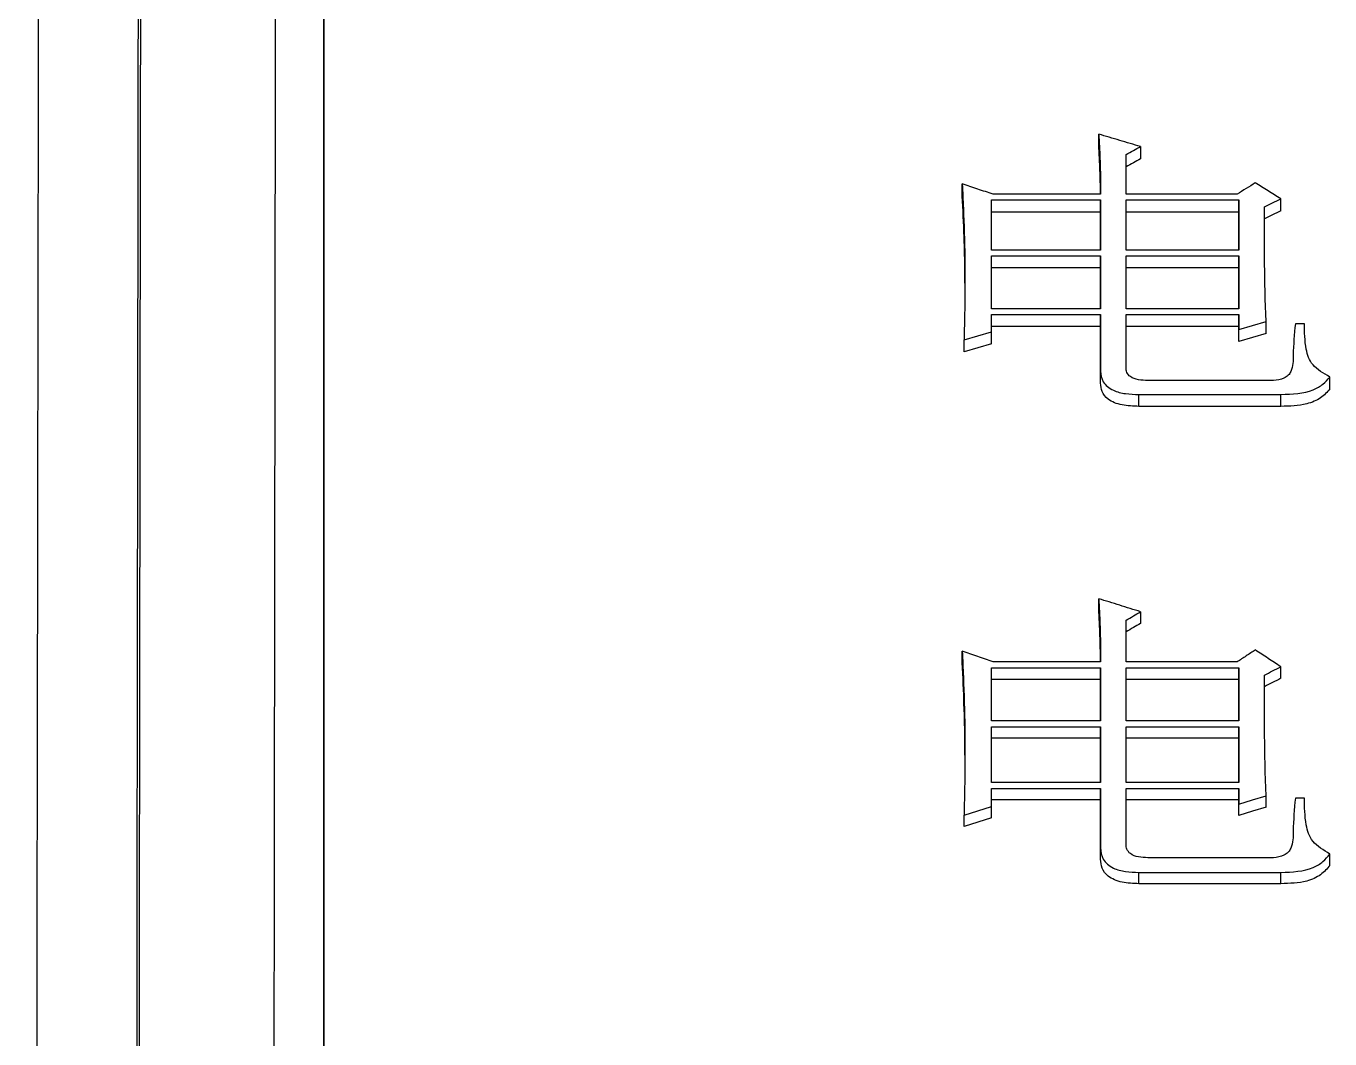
# Model space of a CAD drawing. Header units: millimetres. Extents: x 2223 to 4172, y 741 to 2119.
# Drawn here: x 2691.43 to 2699.18, y 1906.86 to 1912.88 of the extents above; entities that cross this region are included whole.
import ezdxf

# ---------------------------------------------------------------- set-up
doc = ezdxf.new("R2010")
doc.units = ezdxf.units.MM

msp = doc.modelspace()

# ---------------------------------------------------------------- linework, layer by layer
at = {"color": 7, "linetype": 'Continuous', "lineweight": 25}
for p, q in [((2697.8081, 1912.1615), (2697.8081, 1912.2343)), ((2697.9704, 1911.8773), (2697.9704, 1912.1133)), ((2698.0569, 1912.1604), (2698.0569, 1912.0877)), ((2696.9968, 1911.8657), (2696.9968, 1911.9381)), ((2697.8189, 1911.8773), (2697.1807, 1911.8773)), ((2698.6302, 1911.8773), (2697.9704, 1911.8773)), ((2697.1699, 1911.8435), (2697.8189, 1911.8435)), ((2697.1699, 1911.545), (2697.1699, 1911.8435)), ((2697.8189, 1911.8435), (2697.8189, 1911.545)), ((2697.8189, 1911.7712), (2697.8189, 1911.8435)), ((2697.9704, 1911.8435), (2698.6411, 1911.8435)), ((2697.9704, 1911.545), (2697.9704, 1911.8435)), ((2698.6411, 1911.8435), (2698.6411, 1911.545)), ((2698.6411, 1911.7712), (2698.6411, 1911.8435)), ((2698.8898, 1911.778), (2698.8899, 1911.8503)), ((2697.8189, 1911.7712), (2697.1699, 1911.7712)), ((2697.8189, 1911.545), (2697.8189, 1911.7712)), ((2698.6411, 1911.7712), (2697.9704, 1911.7712)), ((2698.6411, 1911.545), (2698.6411, 1911.7712)), ((2697.0086, 1911.5864), (2697.0124, 1911.2685)), ((2697.8189, 1911.545), (2697.1699, 1911.545)), ((2697.1699, 1911.511), (2697.8189, 1911.511)), ((2697.1699, 1911.1969), (2697.1699, 1911.511)), ((2697.8189, 1911.511), (2697.8189, 1911.1969)), ((2697.8189, 1911.4391), (2697.8189, 1911.511)), ((2698.6411, 1911.545), (2697.9704, 1911.545)), ((2697.9704, 1911.511), (2698.6411, 1911.511)), ((2697.9704, 1911.1969), (2697.9704, 1911.511)), ((2698.6411, 1911.511), (2698.6411, 1911.1969)), ((2698.6411, 1911.4391), (2698.6411, 1911.511)), ((2697.8189, 1911.4391), (2697.1699, 1911.4391)), ((2697.8189, 1911.1969), (2697.8189, 1911.4391)), ((2698.6411, 1911.4391), (2697.9704, 1911.4391)), ((2698.6411, 1911.1969), (2698.6411, 1911.4391)), ((2697.8189, 1911.1969), (2697.1699, 1911.1969)), ((2698.6411, 1911.1969), (2697.9704, 1911.1969)), ((2697.1699, 1911.1626), (2697.8189, 1911.1626)), ((2697.1699, 1911.0597), (2697.1699, 1911.1626)), ((2697.8189, 1911.1626), (2697.8189, 1910.8257)), ((2697.8189, 1911.0912), (2697.8189, 1911.1626)), ((2697.9704, 1911.1626), (2698.6411, 1911.1626)), ((2697.9704, 1910.8464), (2697.9704, 1911.1626)), ((2698.6411, 1911.1626), (2698.6411, 1911.0734)), ((2698.6411, 1911.0912), (2698.6411, 1911.1626)), ((2698.8033, 1911.0501), (2698.8033, 1911.1215)), ((2699.0305, 1911.1077), (2698.9764, 1911.1077)), ((2697.8189, 1911.0912), (2697.1699, 1911.0912)), ((2697.1699, 1910.9884), (2697.1699, 1911.0597)), ((2697.8189, 1910.7547), (2697.8189, 1911.0912)), ((2698.6411, 1911.0912), (2697.9704, 1911.0912)), ((2698.6411, 1911.0021), (2698.6411, 1911.0912)), ((2698.6411, 1911.0021), (2698.6411, 1911.0734)), ((2697.0076, 1910.9404), (2697.0076, 1911.0116)), ((2697.8189, 1910.7547), (2697.8189, 1910.8257)), ((2699.1819, 1910.7203), (2699.1819, 1910.7912)), ((2698.8468, 1910.7705), (2698.1002, 1910.7705)), ((2698.0461, 1910.6168), (2698.0461, 1910.6876)), ((2698.0461, 1910.6876), (2698.8899, 1910.6876)), ((2698.8899, 1910.6168), (2698.8899, 1910.6876)), ((2698.8899, 1910.6168), (2698.0461, 1910.6168)), ((2697.8081, 1909.4048), (2697.8081, 1909.4741)), ((2698.0569, 1909.3963), (2698.0569, 1909.3272)), ((2697.9704, 1909.0983), (2697.9704, 1909.3467)), ((2696.9968, 1909.0935), (2696.9968, 1909.1623)), ((2697.819, 1909.0983), (2697.1807, 1909.0983)), ((2698.6303, 1909.0983), (2697.9704, 1909.0983)), ((2697.1699, 1909.0628), (2697.819, 1909.0628)), ((2697.1699, 1908.7488), (2697.1699, 1909.0628)), ((2697.819, 1909.0628), (2697.819, 1908.7488)), ((2697.819, 1908.9941), (2697.819, 1909.0628)), ((2697.9704, 1909.0628), (2698.6411, 1909.0628)), ((2697.9704, 1908.7488), (2697.9704, 1909.0628)), ((2698.6411, 1909.0628), (2698.6411, 1908.7488)), ((2698.6411, 1908.9941), (2698.6411, 1909.0628)), ((2698.8899, 1909.0012), (2698.8899, 1909.0699)), ((2697.819, 1908.9941), (2697.1699, 1908.9941)), ((2697.819, 1908.7488), (2697.819, 1908.9941)), ((2698.6411, 1908.9941), (2697.9704, 1908.9941)), ((2698.6411, 1908.7488), (2698.6411, 1908.9941)), ((2697.0084, 1908.8044), (2697.0124, 1908.456)), ((2697.819, 1908.7488), (2697.1699, 1908.7488)), ((2697.1699, 1908.7131), (2697.819, 1908.7131)), ((2697.1699, 1908.3829), (2697.1699, 1908.7131)), ((2697.819, 1908.7131), (2697.819, 1908.3829)), ((2697.819, 1908.6448), (2697.819, 1908.7131)), ((2698.6411, 1908.7488), (2697.9704, 1908.7488)), ((2697.9704, 1908.7131), (2698.6411, 1908.7131)), ((2697.9704, 1908.3829), (2697.9704, 1908.7131)), ((2698.6411, 1908.7131), (2698.6411, 1908.3829)), ((2698.6411, 1908.6448), (2698.6411, 1908.7131)), ((2697.819, 1908.6448), (2697.1699, 1908.6448)), ((2697.819, 1908.3829), (2697.819, 1908.6448)), ((2698.6411, 1908.6448), (2697.9704, 1908.6448)), ((2698.6411, 1908.3829), (2698.6411, 1908.6448)), ((2697.819, 1908.3829), (2697.1699, 1908.3829)), ((2697.1699, 1908.3469), (2697.819, 1908.3469)), ((2697.1699, 1908.2388), (2697.1699, 1908.3469)), ((2697.819, 1908.3469), (2697.819, 1907.993)), ((2697.819, 1908.2791), (2697.819, 1908.3469)), ((2698.6411, 1908.3829), (2697.9704, 1908.3829)), ((2697.9704, 1908.3469), (2698.6411, 1908.3469)), ((2697.9704, 1908.0148), (2697.9704, 1908.3469)), ((2698.6411, 1908.3469), (2698.6411, 1908.2532)), ((2698.6411, 1908.2791), (2698.6411, 1908.3469)), ((2697.819, 1908.2791), (2697.1699, 1908.2792)), ((2697.1699, 1908.1712), (2697.1699, 1908.2388)), ((2697.819, 1907.9257), (2697.819, 1908.2791)), ((2698.6411, 1908.2791), (2697.9704, 1908.2791)), ((2698.6411, 1908.1856), (2698.6411, 1908.2791)), ((2698.6411, 1908.1856), (2698.6411, 1908.2532)), ((2698.8033, 1908.236), (2698.8033, 1908.3037)), ((2699.0305, 1908.2893), (2698.9764, 1908.2893)), ((2697.0077, 1908.1207), (2697.0077, 1908.1883)), ((2697.819, 1907.9257), (2697.819, 1907.993)), ((2698.8468, 1907.9351), (2698.1002, 1907.9351)), ((2699.182, 1907.8896), (2699.182, 1907.9568)), ((2698.0461, 1907.7809), (2698.0461, 1907.848)), ((2698.0461, 1907.848), (2698.8899, 1907.848)), ((2698.8899, 1907.7809), (2698.8899, 1907.848)), ((2698.8899, 1907.7809), (2698.0461, 1907.7809))]:
    msp.add_line(p, q, dxfattribs=at)
at = {"color": 7, "linetype": 'Continuous', "lineweight": 25, "flags": 128}
for points in [[(2698.6411, 1911.0734), (2698.7222, 1911.0975), (2698.8033, 1911.1215)], [(2697.0076, 1911.0116), (2697.0888, 1911.0357), (2697.1699, 1911.0597)], [(2698.8033, 1911.0501), (2698.7222, 1911.0261), (2698.6411, 1911.0021)], [(2697.1699, 1910.9884), (2697.0888, 1910.9644), (2697.0076, 1910.9404)], [(2697.0077, 1908.1883), (2697.0888, 1908.2135), (2697.1699, 1908.2388)], [(2698.6411, 1908.2532), (2698.7222, 1908.2785), (2698.8033, 1908.3037)], [(2698.8033, 1908.236), (2698.7222, 1908.2108), (2698.6411, 1908.1856)], [(2697.1699, 1908.1712), (2697.0888, 1908.146), (2697.0077, 1908.1207)]]:
    msp.add_lwpolyline(points, dxfattribs=at)
at = {"color": 7, "linetype": 'Continuous', "lineweight": 25}
for points, knots in [([(2693.2014, 1932.1163), (2693.2014, 1932.0123), (2693.2015, 1931.4915), (2693.2015, 1930.1246), (2693.2016, 1927.9647), (2693.2017, 1925.3463), (2693.2017, 1922.8838), (2693.2017, 1919.376), (2693.2018, 1916.233), (2693.2018, 1911.9179), (2693.2018, 1907.2309), (2693.2019, 1902.0987), (2693.2019, 1896.6751), (2693.202, 1892.1164), (2693.202, 1886.194), (2693.2021, 1881.2882), (2693.2022, 1874.6092), (2693.2023, 1870.3165), (2693.2023, 1867.3153)], [0, 0, 0, 0, 0.020124, 0.100733, 0.181328, 0.221587, 0.302184, 0.342442, 0.423039, 0.463298, 0.543894, 0.624491, 0.664749, 0.745346, 0.785604, 0.8662, 0.906458, 1, 1, 1, 1]), ([(2693.2019, 1901.0263), (2693.2019, 1902.211), (2693.2019, 1904.4645), (2693.2018, 1908.5048), (2693.2018, 1912.2124), (2693.2017, 1916.4471), (2693.2017, 1919.521), (2693.2017, 1922.9332), (2693.2016, 1925.9106), (2693.2016, 1928.2541), (2693.2015, 1930.1945), (2693.2014, 1930.9282), (2693.2014, 1931.425)], [0, 0, 0, 0, 0.072858, 0.13859, 0.270184, 0.335916, 0.467513, 0.533245, 0.664841, 0.796434, 0.862166, 1, 1, 1, 1]), ([(2691.5328, 1931.1683), (2691.5329, 1931.1966), (2691.5332, 1931.2851), (2691.5319, 1930.2987), (2691.5289, 1928.2858), (2691.5243, 1925.2232), (2691.5191, 1921.8349), (2691.514, 1918.4975), (2691.5093, 1915.4278), (2691.5038, 1911.7844), (2691.4972, 1907.5137), (2691.49, 1902.868), (2691.4823, 1897.9212), (2691.4741, 1892.7508), (2691.4651, 1887.0665), (2691.4552, 1880.8695), (2691.4445, 1874.1857), (2691.4369, 1869.4949), (2691.4331, 1867.1009)], [0, 0, 0, 0, 0.039342, 0.122943, 0.206183, 0.289063, 0.371582, 0.416612, 0.465601, 0.518547, 0.575452, 0.636313, 0.690059, 0.746552, 0.805793, 0.867782, 0.932518, 1, 1, 1, 1]), ([(2692.0381, 1866.9653), (2692.0427, 1870.2646), (2692.0518, 1876.8631), (2692.0647, 1886.2931), (2692.0767, 1895.1737), (2692.0877, 1903.3314), (2692.0974, 1910.6319), (2692.1057, 1916.9491), (2692.1124, 1922.1734), (2692.1175, 1926.2216), (2692.1203, 1928.6255), (2692.1216, 1929.939), (2692.1218, 1930.2605), (2692.1219, 1930.4212)], [0, 0, 0, 0, 0.0981345, 0.196269, 0.2944034, 0.3925379, 0.4906723, 0.5888066, 0.686941, 0.7850753, 0.8832097, 0.9416048, 1, 1, 1, 1]), ([(2692.0521, 1866.9166), (2692.0554, 1869.3023), (2692.0619, 1874.0089), (2692.0711, 1880.7582), (2692.0798, 1887.1007), (2692.0878, 1892.9959), (2692.0951, 1898.4265), (2692.1028, 1904.1595), (2692.1105, 1909.9281), (2692.1177, 1915.4084), (2692.1235, 1919.8756), (2692.128, 1923.3984), (2692.1313, 1926.0614), (2692.1335, 1927.9607), (2692.1348, 1929.1917), (2692.1352, 1929.7066), (2692.1353, 1929.8565), (2692.1353, 1929.8813)], [0, 0, 0, 0, 0.07139, 0.140843, 0.208359, 0.273937, 0.337578, 0.399281, 0.488173, 0.572709, 0.652888, 0.72871, 0.800173, 0.867277, 0.930021, 0.988406, 1, 1, 1, 1]), ([(2692.9334, 1929.0982), (2692.9333, 1929.0053), (2692.9333, 1928.8355), (2692.9329, 1928.3878), (2692.9323, 1927.8473), (2692.9316, 1927.1715), (2692.9306, 1926.3638), (2692.9295, 1925.4238), (2692.9282, 1924.3523), (2692.9261, 1922.6427), (2692.9228, 1919.9566), (2692.9176, 1915.8068), (2692.9109, 1910.5904), (2692.9035, 1904.9836), (2692.8959, 1899.3063), (2692.8885, 1893.8392), (2692.8803, 1887.8264), (2692.8713, 1881.2788), (2692.8615, 1874.2359), (2692.8547, 1869.2936), (2692.8512, 1866.7795)], [0, 0, 0, 0, 0.037781, 0.069081, 0.100468, 0.131943, 0.163506, 0.195157, 0.226895, 0.258722, 0.330934, 0.408983, 0.49287, 0.582593, 0.645672, 0.711347, 0.779618, 0.850484, 0.923944, 1, 1, 1, 1]), ([(2697.8081, 1912.2343), (2697.8109, 1912.1856), (2697.8157, 1912.102), (2697.8182, 1911.9829), (2697.8187, 1911.9125), (2697.8189, 1911.8773)], [0, 0, 0, 0, 0.41049, 0.705225, 1, 1, 1, 1]), ([(2698.0569, 1912.1604), (2698.0154, 1912.1727), (2697.9325, 1912.1974), (2697.8496, 1912.222), (2697.8081, 1912.2343)], [0, 0, 0, 0, 0.499999, 1, 1, 1, 1]), ([(2697.8181, 1911.8773), (2697.8179, 1911.9022), (2697.8174, 1911.9621), (2697.8141, 1912.0569), (2697.8101, 1912.1266), (2697.8081, 1912.1615)], [0, 0, 0, 0, 0.261526, 0.630722, 1, 1, 1, 1]), ([(2697.9704, 1912.1133), (2697.9848, 1912.1212), (2698.0136, 1912.1369), (2698.0425, 1912.1526), (2698.0569, 1912.1604)], [0, 0, 0, 0, 0.500001, 1, 1, 1, 1]), ([(2698.0569, 1912.0877), (2698.0425, 1912.0799), (2698.0136, 1912.0642), (2697.9848, 1912.0485), (2697.9704, 1912.0407)], [0, 0, 0, 0, 0.499999, 1, 1, 1, 1]), ([(2696.9968, 1911.9381), (2696.9991, 1911.8898), (2697.0058, 1911.745), (2697.0139, 1911.5182), (2697.0129, 1911.2576), (2697.0094, 1911.0936), (2697.0076, 1911.0116)], [0, 0, 0, 0, 0.157705, 0.473128, 0.736533, 1, 1, 1, 1]), ([(2697.1807, 1911.8773), (2697.1501, 1911.8875), (2697.0888, 1911.9077), (2697.0275, 1911.928), (2696.9968, 1911.9381)], [0, 0, 0, 0, 0.5, 1, 1, 1, 1]), ([(2698.7384, 1911.9449), (2698.7204, 1911.9336), (2698.6843, 1911.9111), (2698.6483, 1911.8886), (2698.6302, 1911.8773)], [0, 0, 0, 0, 0.499999, 1, 1, 1, 1]), ([(2698.8899, 1911.8503), (2698.8646, 1911.866), (2698.8141, 1911.8976), (2698.7636, 1911.9291), (2698.7384, 1911.9449)], [0, 0, 0, 0, 0.499999, 1, 1, 1, 1]), ([(2697.0082, 1911.5843), (2697.0079, 1911.5975), (2697.0058, 1911.6917), (2697.001, 1911.7853), (2696.9968, 1911.8657)], [0, 0, 0, 0, 0.139908, 1, 1, 1, 1]), ([(2698.7925, 1911.8029), (2698.8087, 1911.8108), (2698.8412, 1911.8266), (2698.8736, 1911.8424), (2698.8899, 1911.8503)], [0, 0, 0, 0, 0.5, 1, 1, 1, 1]), ([(2698.8033, 1911.1215), (2698.8013, 1911.1612), (2698.7991, 1911.2059), (2698.7971, 1911.2705), (2698.7958, 1911.3349), (2698.7942, 1911.4141), (2698.7938, 1911.4932), (2698.7934, 1911.5426), (2698.7932, 1911.5771), (2698.7931, 1911.5968), (2698.793, 1911.6092), (2698.793, 1911.619), (2698.793, 1911.6289), (2698.7929, 1911.6387), (2698.7929, 1911.651), (2698.7928, 1911.6609), (2698.7928, 1911.6732), (2698.7928, 1911.683), (2698.7927, 1911.6953), (2698.7927, 1911.7052), (2698.7927, 1911.715), (2698.7927, 1911.7249), (2698.7926, 1911.7347), (2698.7926, 1911.747), (2698.7926, 1911.7556), (2698.7926, 1911.7642), (2698.7926, 1911.7691), (2698.7926, 1911.7752), (2698.7925, 1911.7802), (2698.7925, 1911.7851), (2698.7925, 1911.7899), (2698.7925, 1911.7958), (2698.7925, 1911.8005), (2698.7925, 1911.8029)], [0, 0, 0, 0, 0.174064, 0.195822, 0.282854, 0.456917, 0.543949, 0.63098, 0.674496, 0.696254, 0.718011, 0.72889, 0.739769, 0.761527, 0.772406, 0.794164, 0.805043, 0.826801, 0.83768, 0.859437, 0.870316, 0.881195, 0.902953, 0.913832, 0.93559, 0.941029, 0.951908, 0.957348, 0.968227, 0.973666, 0.979105, 0.989553, 1, 1, 1, 1]), ([(2698.8898, 1911.778), (2698.8736, 1911.7701), (2698.8412, 1911.7543), (2698.8087, 1911.7385), (2698.7925, 1911.7307)], [0, 0, 0, 0, 0.499998, 1, 1, 1, 1]), ([(2698.9764, 1911.1077), (2698.9705, 1911.046), (2698.9615, 1910.9521), (2698.9645, 1910.8464), (2698.9359, 1910.8008), (2698.9024, 1910.7776), (2698.8685, 1910.7733), (2698.8468, 1910.7705)], [0, 0, 0, 0, 0.493108, 0.749094, 0.814101, 0.880835, 1, 1, 1, 1]), ([(2699.1819, 1910.7912), (2699.1438, 1910.8131), (2699.069, 1910.8561), (2699.032, 1910.9753), (2699.0311, 1911.0575), (2699.0305, 1911.1077)], [0, 0, 0, 0, 0.287877, 0.565058, 1, 1, 1, 1]), ([(2697.8189, 1910.8257), (2697.821, 1910.804), (2697.8251, 1910.7599), (2697.8867, 1910.7093), (2697.9675, 1910.6899), (2698.0198, 1910.6884), (2698.0461, 1910.6876)], [0, 0, 0, 0, 0.266734, 0.54095, 0.768753, 1, 1, 1, 1]), ([(2698.1002, 1910.7705), (2698.0814, 1910.7711), (2698.0444, 1910.7724), (2697.9965, 1910.7888), (2697.9726, 1910.8177), (2697.9711, 1910.8369), (2697.9704, 1910.8464)], [0, 0, 0, 0, 0.293264, 0.577264, 0.790624, 1, 1, 1, 1]), ([(2698.8899, 1910.6876), (2698.958, 1910.6899), (2699.0521, 1910.6932), (2699.1431, 1910.7469), (2699.1691, 1910.7766), (2699.1819, 1910.7912)], [0, 0, 0, 0, 0.5701603, 0.7877126, 1, 1, 1, 1]), ([(2698.0461, 1910.6168), (2698.0126, 1910.6179), (2697.9467, 1910.62), (2697.8627, 1910.6517), (2697.8228, 1910.7038), (2697.8202, 1910.7379), (2697.8189, 1910.7547)], [0, 0, 0, 0, 0.29371, 0.577274, 0.790365, 1, 1, 1, 1]), ([(2699.1819, 1910.7203), (2699.1652, 1910.7016), (2699.131, 1910.6637), (2699.028, 1910.6199), (2698.9427, 1910.618), (2698.8899, 1910.6168)], [0, 0, 0, 0, 0.2697831, 0.5484435, 1, 1, 1, 1]), ([(2697.8081, 1909.4741), (2697.8109, 1909.4228), (2697.8157, 1909.3347), (2697.8182, 1909.2094), (2697.8187, 1909.1354), (2697.819, 1909.0983)], [0, 0, 0, 0, 0.41049, 0.705225, 1, 1, 1, 1]), ([(2698.0569, 1909.3963), (2698.0155, 1909.4092), (2697.9325, 1909.4352), (2697.8496, 1909.4611), (2697.8081, 1909.4741)], [0, 0, 0, 0, 0.499999, 1, 1, 1, 1]), ([(2697.8182, 1909.0983), (2697.818, 1909.127), (2697.8175, 1909.1925), (2697.8142, 1909.2947), (2697.8101, 1909.3681), (2697.8081, 1909.4048)], [0, 0, 0, 0, 0.279289, 0.639605, 1, 1, 1, 1]), ([(2697.9704, 1909.3467), (2697.9848, 1909.355), (2698.0137, 1909.3715), (2698.0425, 1909.388), (2698.0569, 1909.3963)], [0, 0, 0, 0, 0.500001, 1, 1, 1, 1]), ([(2698.0569, 1909.3272), (2698.0425, 1909.3189), (2698.0137, 1909.3024), (2697.9848, 1909.2859), (2697.9704, 1909.2777)], [0, 0, 0, 0, 0.4999995, 1, 1, 1, 1]), ([(2698.7384, 1909.1694), (2698.7204, 1909.1576), (2698.6843, 1909.1339), (2698.6483, 1909.1102), (2698.6303, 1909.0983)], [0, 0, 0, 0, 0.499999, 1, 1, 1, 1]), ([(2698.8899, 1909.0699), (2698.8646, 1909.0865), (2698.8142, 1909.1197), (2698.7637, 1909.1528), (2698.7384, 1909.1694)], [0, 0, 0, 0, 0.499999, 1, 1, 1, 1]), ([(2696.9968, 1909.1623), (2696.9991, 1909.1115), (2697.0058, 1908.9591), (2697.0139, 1908.7206), (2697.013, 1908.4467), (2697.0094, 1908.2744), (2697.0077, 1908.1883)], [0, 0, 0, 0, 0.157705, 0.473128, 0.736533, 1, 1, 1, 1]), ([(2697.1807, 1909.0983), (2697.1501, 1909.109), (2697.0888, 1909.1303), (2697.0275, 1909.1517), (2696.9968, 1909.1623)], [0, 0, 0, 0, 0.5, 1, 1, 1, 1]), ([(2697.0081, 1908.8021), (2697.0078, 1908.8144), (2697.0058, 1908.912), (2697.001, 1909.0089), (2696.9968, 1909.0935)], [0, 0, 0, 0, 0.126532, 1, 1, 1, 1]), ([(2698.7925, 1909.0201), (2698.8087, 1909.0284), (2698.8412, 1909.045), (2698.8736, 1909.0616), (2698.8899, 1909.0699)], [0, 0, 0, 0, 0.5, 1, 1, 1, 1]), ([(2698.8033, 1908.3037), (2698.8014, 1908.3454), (2698.7991, 1908.3924), (2698.7971, 1908.4602), (2698.7958, 1908.528), (2698.7942, 1908.6112), (2698.7938, 1908.6944), (2698.7934, 1908.7463), (2698.7932, 1908.7826), (2698.7931, 1908.8033), (2698.7931, 1908.8163), (2698.793, 1908.8267), (2698.793, 1908.837), (2698.793, 1908.8474), (2698.7929, 1908.8603), (2698.7929, 1908.8707), (2698.7928, 1908.8836), (2698.7928, 1908.894), (2698.7928, 1908.9069), (2698.7927, 1908.9173), (2698.7927, 1908.9276), (2698.7927, 1908.938), (2698.7927, 1908.9483), (2698.7926, 1908.9612), (2698.7926, 1908.9703), (2698.7926, 1908.9793), (2698.7926, 1908.9845), (2698.7926, 1908.991), (2698.7926, 1908.9961), (2698.7926, 1909.0013), (2698.7925, 1909.0064), (2698.7925, 1909.0126), (2698.7925, 1909.0176), (2698.7925, 1909.0201)], [0, 0, 0, 0, 0.174064, 0.195822, 0.282854, 0.456917, 0.543949, 0.63098, 0.674496, 0.696253, 0.718011, 0.72889, 0.739769, 0.761527, 0.772406, 0.794164, 0.805043, 0.8268, 0.837679, 0.859437, 0.870316, 0.881195, 0.902953, 0.913832, 0.93559, 0.941029, 0.951908, 0.957347, 0.968226, 0.973666, 0.979105, 0.989553, 1, 1, 1, 1]), ([(2698.8899, 1909.0012), (2698.8736, 1908.9929), (2698.8412, 1908.9763), (2698.8087, 1908.9597), (2698.7925, 1908.9514)], [0, 0, 0, 0, 0.499998, 1, 1, 1, 1]), ([(2698.9764, 1908.2893), (2698.9705, 1908.2244), (2698.9615, 1908.1258), (2698.9645, 1908.0148), (2698.936, 1907.9669), (2698.9025, 1907.9426), (2698.8686, 1907.938), (2698.8468, 1907.9351)], [0, 0, 0, 0, 0.493123, 0.748949, 0.813909, 0.880596, 1, 1, 1, 1]), ([(2699.182, 1907.9568), (2699.1438, 1907.9798), (2699.069, 1908.0249), (2699.032, 1908.1501), (2699.0311, 1908.2365), (2699.0305, 1908.2893)], [0, 0, 0, 0, 0.287877, 0.565058, 1, 1, 1, 1]), ([(2698.1002, 1907.9351), (2698.0814, 1907.9357), (2698.0445, 1907.937), (2697.9965, 1907.9543), (2697.9726, 1907.9847), (2697.9711, 1908.0048), (2697.9704, 1908.0148)], [0, 0, 0, 0, 0.293264, 0.577264, 0.790624, 1, 1, 1, 1]), ([(2697.819, 1907.993), (2697.821, 1907.9702), (2697.8252, 1907.9239), (2697.8867, 1907.8708), (2697.9675, 1907.8505), (2698.0198, 1907.8488), (2698.0461, 1907.848)], [0, 0, 0, 0, 0.266734, 0.54095, 0.768753, 1, 1, 1, 1]), ([(2698.0461, 1907.7809), (2698.0126, 1907.7821), (2697.9467, 1907.7843), (2697.8627, 1907.8175), (2697.8228, 1907.8722), (2697.8202, 1907.908), (2697.819, 1907.9257)], [0, 0, 0, 0, 0.2937097, 0.577274, 0.7903653, 1, 1, 1, 1]), ([(2698.8899, 1907.848), (2698.958, 1907.8505), (2699.0521, 1907.8539), (2699.1431, 1907.9102), (2699.1691, 1907.9414), (2699.182, 1907.9568)], [0, 0, 0, 0, 0.57016, 0.787713, 1, 1, 1, 1]), ([(2699.182, 1907.8896), (2699.1652, 1907.87), (2699.131, 1907.8301), (2699.0281, 1907.7842), (2698.9427, 1907.7822), (2698.8899, 1907.7809)], [0, 0, 0, 0, 0.2697831, 0.5484435, 1, 1, 1, 1])]:
    msp.add_open_spline(points, degree=3, knots=knots, dxfattribs=at)

doc.saveas('drawing.dxf')
